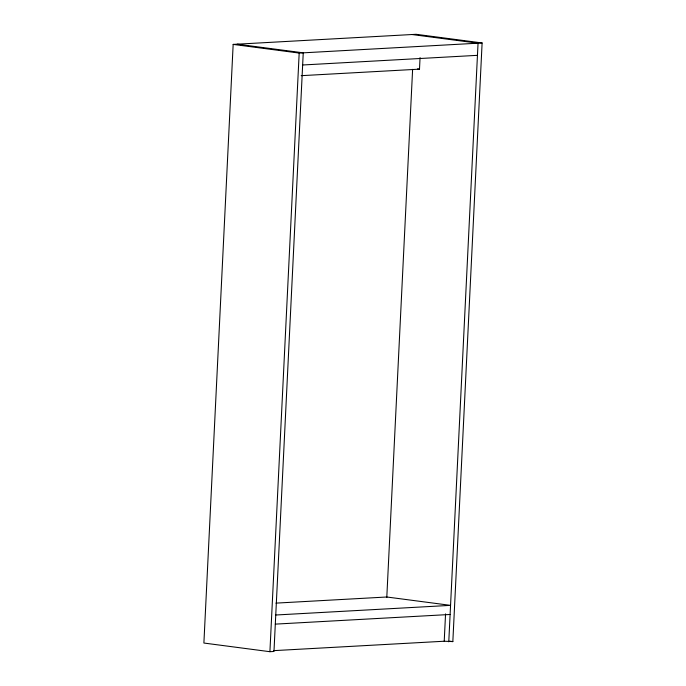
<?xml version="1.0" encoding="UTF-8"?>
<svg xmlns="http://www.w3.org/2000/svg" width="686" height="686" viewBox="0 0 686 686"><rect width="100%" height="100%" fill="white"/><g stroke="black" fill="none" stroke-linecap="round" stroke-linejoin="round"><path stroke-width="1.03" d="M273.68 650.645L444.219 641.23L452.837 641.599L482.112 42.961L416.093 34.3L233.163 44.401L203.888 643.039L269.907 651.7L273.971 651.477L303.246 52.839L237.227 44.178M269.907 651.7L299.182 53.062L482.112 42.961M386.784 597.557L412.62 69.32M301.188 75.674L419.498 69.149L420.064 57.573M444.219 641.23L445.557 613.876M448.773 641.822L478.048 43.184L412.029 34.523M302.655 64.99L477.456 55.334M275.961 603.123L386.81 597L450.556 605.361L275.755 615.008M275.309 624.123L450.11 614.476M233.163 44.401L299.182 53.062M417.551 68.892L419.498 69.149M449.69 641.187L452.837 641.599"/></g></svg>
